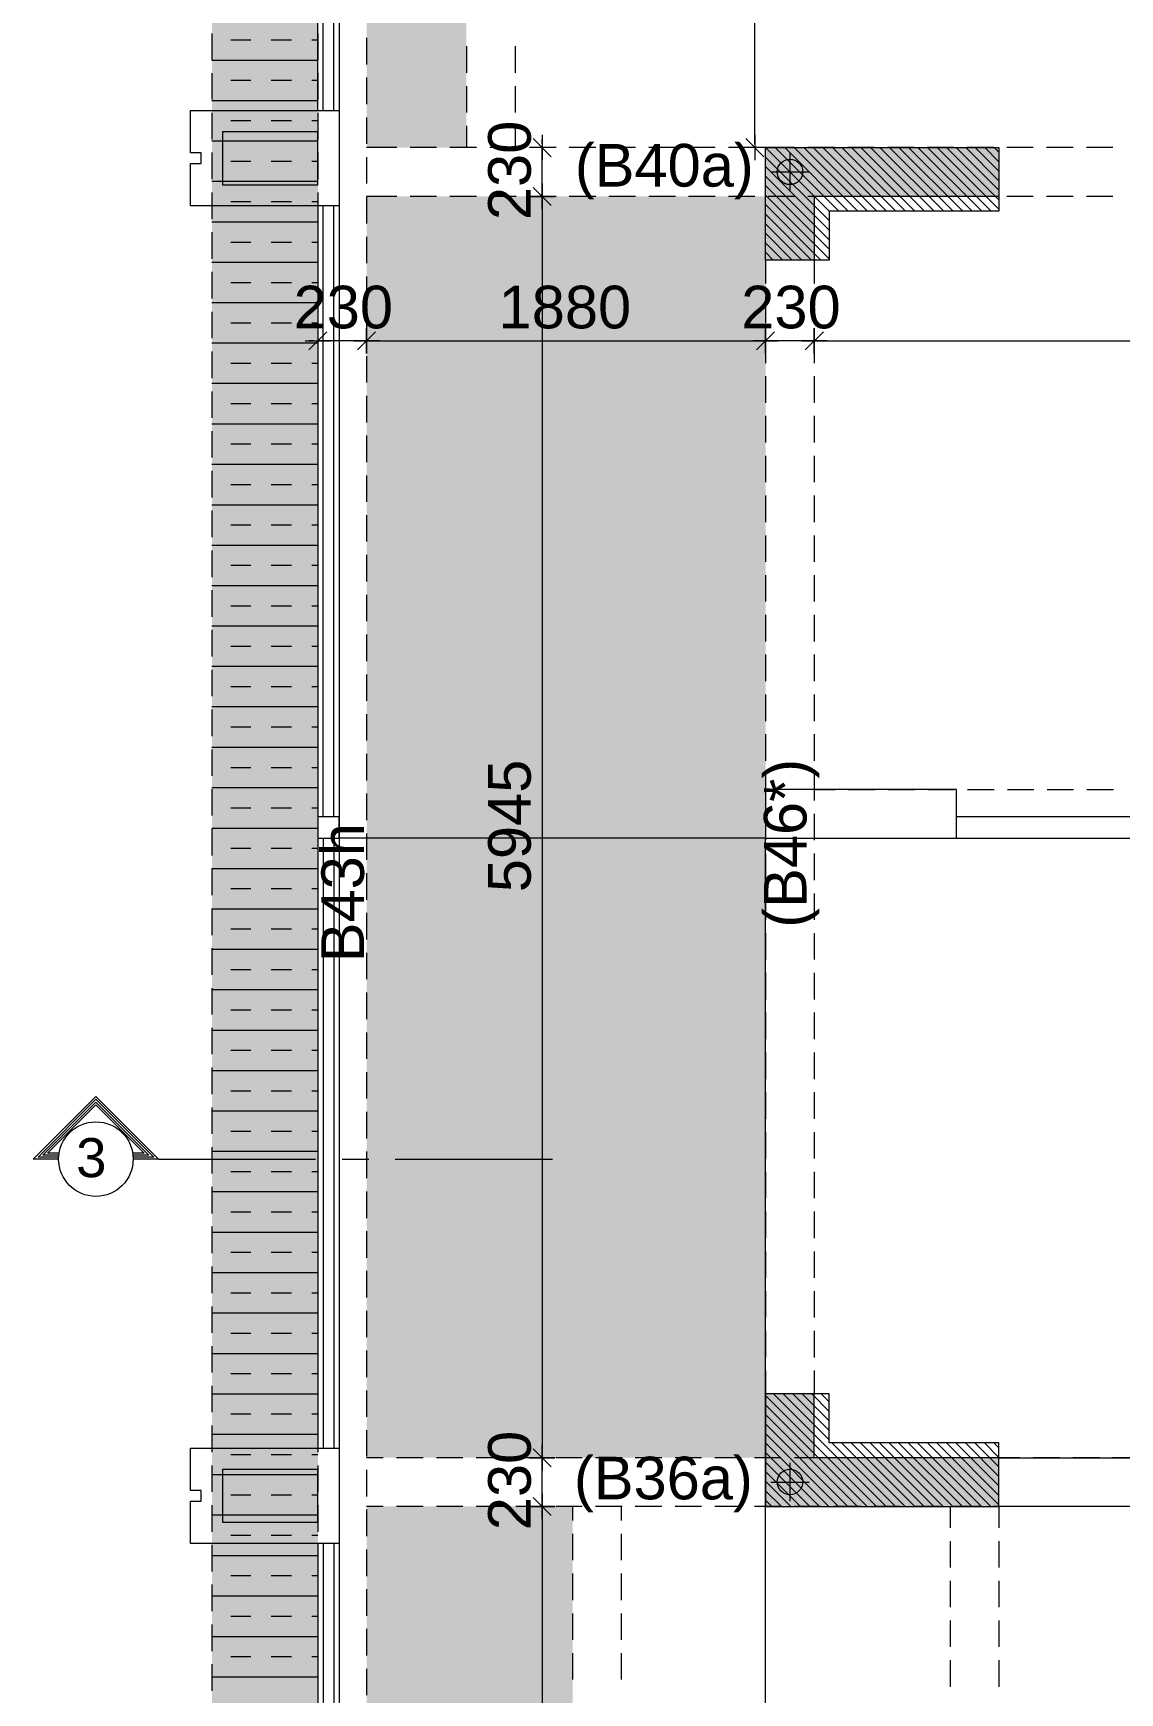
# Model space of a CAD drawing. Header units: millimetres. Extents: x -1303 to 98744, y -1303 to 90097.
# Drawn here: x 6352 to 11474, y 68579 to 76402 of the extents above; entities that cross this region are included whole.
import ezdxf

# ---------------------------------------------------------------- set-up
doc = ezdxf.new("R2010")
doc.units = ezdxf.units.MM
doc.layers.add('PDF_Geometry', color=7, linetype='Continuous')
doc.layers.add('PDF_Text', color=7, linetype='Continuous')
doc.layers.add('PDF_Solid Fills', color=192, linetype='Continuous', true_color=0xc2c0c0c0)
doc.styles.add('PDF ArialMT', font='arial.ttf')
doc.styles.get("Standard").update_dxf_attribs({"font": 'arial.ttf'})

msp = doc.modelspace()

# ---------------------------------------------------------------- hatches: boundary and pattern name
at = {"layer": 'PDF_Solid Fills', "true_color": 0x00007f}
h = msp.add_hatch(color=254, dxfattribs=at)
h.paths.add_polyline_path([(74624.31541, 16167.67383), (74624.31541, 15567.81796), (9799.46285, 14130.21454), (9804.28731, 14730.15409)], flags=0)
h.paths.add_polyline_path([(7404.275, 37242.73593), (8004.29925, 37242.73593), (8004.29925, 16872.72168), (7404.275, 16872.72168)], flags=0)
h.paths.add_polyline_path([(8004.29925, 16872.72168), (7983.4807, 16679.51365), (7983.31127, 16481.90264), (8004.55339, 16283.02302), (8047.46016, 16086.42856), (8111.52536, 15895.75776), (8195.3089, 15714.14292), (8297.03284, 15544.62953), (8413.99157, 15389.5038), (8546.60657, 15247.57974), (8696.06174, 15118.18072), (8860.41285, 15004.26957), (9037.28897, 14908.29987), (9223.47415, 14832.13321), (9415.6677, 14776.86981), (9610.40055, 14743.01796), (9804.28731, 14730.15409), (9799.46285, 14130.21454), (9584.16557, 14140.28601), (9363.53556, 14170.83718), (9140.28256, 14223.64598), (8917.70726, 14299.55851), (8699.36241, 14399.25246), (8488.88858, 14522.21955), (8289.92424, 14667.61267), (8106.02423, 14833.65595), (7940.23508, 15017.64068), (7795.09507, 15216.68973), (7672.21268, 15427.33299), (7572.77287, 15645.76255), (7497.02977, 15868.42256), (7444.47407, 16091.67659), (7414.09232, 16312.38925), (7404.275, 16527.68859), (7404.275, 16872.72168), (8004.29925, 16872.72168)], flags=0)
h.paths.add_polyline_path([(7194.30944, 37692.71099), (7194.30944, 80672.7138), (7694.3009, 80672.7138), (7694.3009, 37692.71099)], flags=0)
at = {"layer": 'PDF_Solid Fills'}
for points in [[(10904.30303, 75862.70139), (10904.30303, 75632.6807), (10034.31006, 75632.6807), (10034.31006, 75332.74967), (9804.28731, 75332.74967), (9804.28731, 75862.70139)], [(10904.30303, 69457.67673), (10904.30303, 69687.70567), (10034.31006, 69687.70567), (10034.31006, 69987.71108), (9804.28731, 69987.71108), (9804.28731, 69457.67673)]]:
    msp.add_hatch(color=256, dxfattribs=at).paths.add_polyline_path(points)

# ---------------------------------------------------------------- linework, layer by layer
at = {"layer": 'PDF_Geometry', "color": 9, "lineweight": 0, "true_color": 0xc0c0c0}
for points in [[(7693.4548, 76036.95246), (7693.4548, 80572.25744)], [(16609.18593, 75662.04487), (16609.18593, 80572.25744), (7794.16426, 80572.25744), (7794.16426, 37392.52789), (7794.16426, 36622.39829), (8004.04512, 36622.39829), (7981.19553, 36706.18492)], [(7718.84369, 76036.95246), (7718.84369, 80221.88748)], [(7768.77537, 76036.95246), (7768.77537, 80221.88748)], [(7693.4548, 75587.57245), (7693.4548, 69732.04531)], [(7718.84369, 72707.62792), (7718.84369, 75587.57245)], [(7768.77537, 72707.62792), (7768.77537, 75587.57245)], [(10703.73019, 72606.91537), (10703.73019, 72837.1096), (9804.11789, 72837.1096), (9804.11789, 72606.91537), (15178.94524, 72606.91537), (15178.94524, 71007.41543), (15278.80862, 71007.41543), (15278.80862, 72606.91537), (15583.47527, 72606.91537), (15583.47527, 72707.62792), (15278.80862, 72707.62792), (15278.80862, 73607.2392), (15583.47527, 73607.2392), (15583.47527, 73707.10051), (15278.80862, 73707.10051), (15278.80862, 74792.05397), (15178.94524, 74792.05397)], [(15278.80862, 74841.98876), (15178.94524, 74792.05397), (15178.94524, 72707.62792), (10703.73019, 72707.62792)], [(7718.84369, 72606.91537), (7718.84369, 69732.04531)], [(7768.77537, 72606.91537), (7768.77537, 69732.04531)], [(9804.11789, 58577.01758), (9804.11789, 72606.91537), (7794.16426, 72606.91537)], [(10903.45694, 69456.99902), (10903.45694, 69687.19326), (11803.91534, 69687.19326), (11803.91534, 69456.99902), (10889.91537, 69456.99902)], [(9804.11789, 69456.99902), (9804.11789, 69556.8686)], [(7693.4548, 69282.6653), (7693.4548, 66307.08681)], [(7718.84369, 69282.6653), (7718.84369, 66307.08681)], [(7768.77537, 69282.6653), (7768.77537, 66307.08681)]]:
    msp.add_lwpolyline(points, dxfattribs=at)
at = {"layer": 'PDF_Geometry', "color": 122, "lineweight": 0, "true_color": 0x00b88a}
for points in [[(9754.1862, 75882.0819), (9754.1862, 80422.46135)], [(8709.01032, 75904.93355), (8793.63994, 75819.46094)], [(8751.32513, 75922.70246), (8751.32513, 75802.53501)], [(8751.32513, 75882.0819), (8751.32513, 75902.39631)], [(9711.0253, 75904.93355), (9796.50102, 75819.46094)], [(9754.1862, 75922.70246), (9754.1862, 75802.53501)], [(8811.41196, 75862.61874), (8691.2383, 75862.61874)], [(8751.32513, 75632.42451), (8751.32513, 75862.61874)], [(9813.42694, 75862.61874), (9694.09937, 75862.61874)], [(8751.32513, 75592.64692), (8751.32513, 75612.11835), (8751.32513, 69707.50767), (8751.32513, 69726.97084)], [(7634.21407, 74952.00727), (7753.54164, 74952.00727)], [(7651.13999, 74909.69246), (7736.61571, 74994.32208)], [(7673.98957, 74952.00727), (7653.67929, 74952.00727)], [(7693.4548, 75012.091), (7693.4548, 74891.91528)], [(7923.64697, 74952.00727), (7693.4548, 74952.00727)], [(7964.26961, 74952.00727), (7943.95829, 74952.00727), (9783.80657, 74952.00727), (9763.49526, 74952.00727)], [(10033.46397, 74952.00727), (9804.11789, 74952.00727)], [(10074.0866, 74952.00727), (10053.77528, 74952.00727), (14443.51359, 74952.00727), (14424.04939, 74952.00727)], [(8751.32513, 69456.99902), (8751.32513, 69687.19326)], [(8751.32513, 69417.22971), (8751.32513, 69437.53586), (8751.32513, 66282.54505), (8751.32513, 66302.00821)]]:
    msp.add_lwpolyline(points, dxfattribs=at)
at = {"layer": 'PDF_Geometry', "lineweight": 0}
for points in [[(7194.14001, 76400.85985), (7194.14001, 76276.46092)], [(7283.84721, 76370.3965), (7378.63301, 76370.3965)], [(7474.26387, 76370.3965), (7569.04967, 76370.3965)], [(7664.68053, 76370.3965), (7693.4548, 76370.3965)], [(7194.14001, 76274.76667), (7693.4548, 76274.76667)], [(7194.14001, 76213.83169), (7194.14001, 76088.58149)], [(7283.84721, 76179.97984), (7378.63301, 76179.97984)], [(7474.26387, 76179.97984), (7569.04967, 76179.97984)], [(7664.68053, 76179.97984), (7693.4548, 76179.97984)], [(7194.14001, 76084.35001), (7693.4548, 76084.35001)], [(7194.14001, 76025.95227), (7194.14001, 75900.70207)], [(7283.84721, 75989.56318), (7378.63301, 75989.56318)], [(7474.26387, 75989.56318), (7569.04967, 75989.56318)], [(7664.68053, 75989.56318), (7693.4548, 75989.56318)], [(7194.14001, 75893.93335), (7693.4548, 75893.93335)], [(7194.14001, 75838.92409), (7194.14001, 75713.67391)], [(8623.5346, 75862.61874), (8623.5346, 75862.61874)], [(8623.5346, 75862.61874), (8623.5346, 75862.61874)], [(8687.85291, 75862.61874), (8687.85291, 75862.61874)], [(8688.69901, 75862.61874), (8688.69901, 75862.61874)], [(8751.32513, 75862.61874), (8751.32513, 75862.61874)], [(8751.32513, 75862.61874), (8751.32513, 75862.61874)], [(8813.95126, 75862.61874), (8813.95126, 75862.61874)], [(8876.57739, 75862.61874), (8876.57739, 75862.61874)], [(8939.20249, 75862.61874), (8939.20249, 75862.61874)], [(9000.98253, 75862.61874), (9000.98253, 75862.61874)], [(9063.60866, 75862.61874), (9063.60866, 75862.61874)], [(9126.23479, 75862.61874), (9126.23479, 75862.61874)], [(9188.85988, 75862.61874), (9188.85988, 75862.61874)], [(9251.48602, 75862.61874), (9251.48602, 75862.61874)], [(9314.11215, 75862.61874), (9314.11215, 75862.61874)], [(9376.73827, 75862.61874), (9376.73827, 75862.61874)], [(9438.51728, 75862.61874), (9438.51728, 75862.61874)], [(9501.14342, 75862.61874), (9501.14342, 75862.61874)], [(9563.76954, 75862.61874), (9563.76954, 75862.61874)], [(9626.39567, 75862.61874), (9626.39567, 75862.61874)], [(9689.0218, 75862.61874), (9689.0218, 75862.61874)], [(9754.1862, 75862.61874), (9754.1862, 75862.61874)], [(9804.11789, 75862.61874), (10104.55306, 75562.18357)], [(9804.11789, 75817.76669), (10103.70697, 75518.17451)], [(9848.97097, 75862.61874), (10149.40614, 75562.18357)], [(9894.67118, 75862.61874), (10194.26026, 75562.18357)], [(9939.52529, 75862.61874), (10239.11438, 75562.18357)], [(9984.37837, 75862.61874), (10283.96746, 75562.18357)], [(10029.23249, 75862.61874), (10328.82157, 75562.18357)], [(10074.0866, 75862.61874), (10373.67465, 75562.18357)], [(10118.93969, 75862.61874), (10418.52877, 75562.18357)], [(10163.7938, 75862.61874), (10463.38289, 75562.18357)], [(10208.64688, 75862.61874), (10508.23597, 75562.18357)], [(10253.501, 75862.61874), (10553.09008, 75562.18357)], [(10298.35511, 75862.61874), (10598.79029, 75562.18357)], [(10343.2082, 75862.61874), (10643.64337, 75562.18357)], [(10388.06231, 75862.61874), (10688.49748, 75562.18357)], [(10432.91539, 75862.61874), (10733.35056, 75562.18357)], [(10477.76951, 75862.61874), (10778.20468, 75562.18357)], [(10522.62362, 75862.61874), (10823.0588, 75562.18357)], [(10567.47671, 75862.61874), (10867.91188, 75562.18357)], [(10612.33082, 75862.61874), (10903.45694, 75571.48952)], [(10657.1839, 75862.61874), (10903.45694, 75616.34984)], [(10702.88411, 75862.61874), (10903.45694, 75661.20188)], [(10747.73822, 75862.61874), (10903.45694, 75706.05393)], [(10792.5913, 75862.61874), (10903.45694, 75750.90598)], [(10837.44542, 75862.61874), (10903.45694, 75795.75803)], [(10882.29953, 75862.61874), (10903.45694, 75840.61835)], [(7283.84721, 75799.14652), (7378.63301, 75799.14652)], [(7474.26387, 75799.14652), (7569.04967, 75799.14652)], [(7664.68053, 75799.14652), (7693.4548, 75799.14652)], [(9804.11789, 75772.91464), (10103.70697, 75473.32246)], [(9804.11789, 75728.05432), (10103.70697, 75428.47041)], [(7194.14001, 75703.51669), (7693.4548, 75703.51669)], [(7194.14001, 75651.04467), (7194.14001, 75525.79448)], [(9804.11789, 75683.20228), (10103.70697, 75383.61836)], [(7283.84721, 75607.88687), (7378.63301, 75607.88687)], [(7474.26387, 75607.88687), (7569.04967, 75607.88687)], [(7664.68053, 75607.88687), (7693.4548, 75607.88687)], [(7693.4548, 75632.42451), (7693.4548, 75632.42451)], [(7923.64697, 75632.42451), (7923.64697, 75632.42451)], [(7923.64697, 75632.42451), (7923.64697, 75632.42451)], [(8751.32513, 75632.42451), (8751.32513, 75632.42451)], [(8751.32513, 75632.42451), (8751.32513, 75632.42451)], [(8822.41422, 75632.42451), (8822.41422, 75632.42451)], [(8822.41422, 75632.42451), (8822.41422, 75632.42451)], [(8893.50332, 75632.42451), (8893.50332, 75632.42451)], [(8893.50332, 75632.42451), (8893.50332, 75632.42451)], [(9804.11789, 75638.35023), (10103.70697, 75338.75804)], [(9804.11789, 75593.49818), (10064.77652, 75331.98933)], [(7194.14001, 75513.10003), (7693.4548, 75513.10003)], [(7693.4548, 75541.86915), (7693.4548, 75541.86915)], [(7923.64697, 75541.86915), (7923.64697, 75541.86915)], [(7923.64697, 75541.86915), (7923.64697, 75541.86915)], [(9804.11789, 75548.64613), (10019.92343, 75331.98933)], [(9804.11789, 75503.78582), (9975.06932, 75331.98933)], [(7194.14001, 75463.16525), (7194.14001, 75338.75804)], [(7283.84721, 75417.47021), (7378.63301, 75417.47021)], [(7474.26387, 75417.47021), (7569.04967, 75417.47021)], [(7664.68053, 75417.47021), (7693.4548, 75417.47021)], [(7693.4548, 75480.09118), (7693.4548, 75480.09118)], [(7693.4548, 75417.47021), (7693.4548, 75417.47021)], [(7923.64697, 75480.09118), (7923.64697, 75480.09118)], [(7923.64697, 75480.09118), (7923.64697, 75480.09118)], [(7923.64697, 75417.47021), (7923.64697, 75417.47021)], [(7923.64697, 75417.47021), (7923.64697, 75417.47021)], [(9804.11789, 75458.93377), (9930.21624, 75331.98933)], [(9804.11789, 75414.08172), (9885.36212, 75331.98933)], [(7693.4548, 75354.84098), (7693.4548, 75354.84098)], [(7923.64697, 75354.84098), (7923.64697, 75354.84098)], [(7923.64697, 75354.84098), (7923.64697, 75354.84098)], [(9804.11789, 75369.22967), (9840.50801, 75331.98933)], [(7194.14001, 75322.68337), (7693.4548, 75322.68337)], [(7194.14001, 75276.13708), (7194.14001, 75150.88689)], [(7693.4548, 75292.21175), (7693.4548, 75292.21175)], [(7923.64697, 75292.21175), (7923.64697, 75292.21175)], [(7923.64697, 75292.21175), (7923.64697, 75292.21175)], [(9804.11789, 75331.98933), (9804.11789, 75331.98933)], [(9804.11789, 75331.98933), (9804.11789, 75331.98933)], [(9804.11789, 75267.67412), (9804.11789, 75267.67412)], [(9804.11789, 75267.67412), (9804.11789, 75267.67412)], [(10033.46397, 75331.98933), (10033.46397, 75331.98933)], [(10033.46397, 75331.98933), (10033.46397, 75331.98933)], [(10033.46397, 75267.67412), (10033.46397, 75267.67412)], [(10033.46397, 75267.67412), (10033.46397, 75267.67412)], [(7283.84721, 75227.05356), (7378.63301, 75227.05356)], [(7474.26387, 75227.05356), (7569.04967, 75227.05356)], [(7664.68053, 75227.05356), (7693.4548, 75227.05356)], [(7693.4548, 75229.59079), (7693.4548, 75229.59079)], [(7923.64697, 75229.59079), (7923.64697, 75229.59079)], [(7923.64697, 75229.59079), (7923.64697, 75229.59079)], [(9804.11789, 75205.04489), (9804.11789, 75205.04489)], [(9804.11789, 75205.04489), (9804.11789, 75205.04489)], [(10033.46397, 75205.04489), (10033.46397, 75205.04489)], [(10033.46397, 75205.04489), (10033.46397, 75205.04489)], [(7194.14001, 75132.26672), (7693.4548, 75132.26672)], [(7693.4548, 75166.96156), (7693.4548, 75166.96156)], [(7693.4548, 75105.18358), (7693.4548, 75105.18358)], [(7923.64697, 75166.96156), (7923.64697, 75166.96156)], [(7923.64697, 75166.96156), (7923.64697, 75166.96156)], [(7923.64697, 75105.18358), (7923.64697, 75105.18358)], [(7923.64697, 75105.18358), (7923.64697, 75105.18358)], [(9804.11789, 75142.42393), (9804.11789, 75142.42393)], [(9804.11789, 75142.42393), (9804.11789, 75142.42393)], [(10033.46397, 75142.42393), (10033.46397, 75142.42393)], [(10033.46397, 75142.42393), (10033.46397, 75142.42393)], [(7194.14001, 75088.25766), (7194.14001, 74963.85046)], [(7283.84721, 75036.6369), (7378.63301, 75036.6369)], [(7474.26387, 75036.6369), (7569.04967, 75036.6369)], [(7664.68053, 75036.6369), (7693.4548, 75036.6369)], [(7693.4548, 75042.55435), (7693.4548, 75042.55435)], [(7923.64697, 75042.55435), (7923.64697, 75042.55435)], [(7923.64697, 75042.55435), (7923.64697, 75042.55435)], [(9804.11789, 75079.7947), (9804.11789, 75079.7947)], [(9804.11789, 75079.7947), (9804.11789, 75079.7947)], [(10033.46397, 75079.7947), (10033.46397, 75079.7947)], [(10033.46397, 75079.7947), (10033.46397, 75079.7947)], [(7194.14001, 74941.85006), (7693.4548, 74941.85006)], [(7693.4548, 74952.00727), (7693.4548, 74952.00727)], [(7923.64697, 74952.00727), (7923.64697, 74952.00727)], [(7923.64697, 74952.00727), (7923.64697, 74952.00727)], [(9804.11789, 75017.16546), (9804.11789, 75017.16546)], [(9804.11789, 75017.16546), (9804.11789, 75017.16546)], [(9804.11789, 74952.00727), (9804.11789, 74952.00727)], [(9804.11789, 74952.00727), (9804.11789, 74952.00727)], [(10033.46397, 75017.16546), (10033.46397, 75017.16546)], [(10033.46397, 75017.16546), (10033.46397, 75017.16546)], [(10033.46397, 74952.00727), (10033.46397, 74952.00727)], [(10033.46397, 74952.00727), (10033.46397, 74952.00727)], [(7194.14001, 74901.22949), (7194.14001, 74775.97103)], [(7283.84721, 74846.22024), (7378.63301, 74846.22024)], [(7474.26387, 74846.22024), (7569.04967, 74846.22024)], [(7664.68053, 74846.22024), (7693.4548, 74846.22024)], [(7194.14001, 74751.4334), (7693.4548, 74751.4334)], [(7194.14001, 74713.35007), (7194.14001, 74588.94286)], [(7283.84721, 74655.80358), (7378.63301, 74655.80358)], [(7474.26387, 74655.80358), (7569.04967, 74655.80358)], [(7664.68053, 74655.80358), (7693.4548, 74655.80358)], [(7194.14001, 74560.16548), (7693.4548, 74560.16548)], [(7194.14001, 74526.31363), (7194.14001, 74401.06344)], [(7283.84721, 74465.38692), (7378.63301, 74465.38692)], [(7474.26387, 74465.38692), (7569.04967, 74465.38692)], [(7664.68053, 74465.38692), (7693.4548, 74465.38692)], [(7194.14001, 74369.74882), (7693.4548, 74369.74882)], [(7194.14001, 74338.44248), (7194.14001, 74213.18401)], [(7283.84721, 74274.97026), (7378.63301, 74274.97026)], [(7474.26387, 74274.97026), (7569.04967, 74274.97026)], [(7664.68053, 74274.97026), (7693.4548, 74274.97026)], [(7194.14001, 74179.33216), (7693.4548, 74179.33216)], [(7194.14001, 74151.40605), (7194.14001, 74026.15585)], [(7283.84721, 74084.5536), (7378.63301, 74084.5536)], [(7474.26387, 74084.5536), (7569.04967, 74084.5536)], [(7664.68053, 74084.5536), (7693.4548, 74084.5536)], [(7194.14001, 73988.91551), (7693.4548, 73988.91551)], [(7194.14001, 73963.52662), (7194.14001, 73838.27643)], [(7283.84721, 73894.13694), (7378.63301, 73894.13694)], [(7474.26387, 73894.13694), (7569.04967, 73894.13694)], [(7664.68053, 73894.13694), (7693.4548, 73894.13694)], [(7194.14001, 73798.49885), (7693.4548, 73798.49885)], [(7194.14001, 73775.65547), (7194.14001, 73651.24826)], [(7283.84721, 73702.86903), (7378.63301, 73702.86903)], [(7474.26387, 73702.86903), (7569.04967, 73702.86903)], [(7664.68053, 73702.86903), (7693.4548, 73702.86903)], [(7194.14001, 73608.08219), (7693.4548, 73608.08219)], [(7194.14001, 73588.61903), (7194.14001, 73463.36884)], [(7283.84721, 73512.45237), (7378.63301, 73512.45237)], [(7474.26387, 73512.45237), (7569.04967, 73512.45237)], [(7664.68053, 73512.45237), (7693.4548, 73512.45237)], [(7194.14001, 73417.66553), (7693.4548, 73417.66553)], [(7194.14001, 73400.7396), (7194.14001, 73276.34067)], [(7283.84721, 73322.03571), (7378.63301, 73322.03571)], [(7474.26387, 73322.03571), (7569.04967, 73322.03571)], [(7664.68053, 73322.03571), (7693.4548, 73322.03571)], [(7194.14001, 73227.24887), (7693.4548, 73227.24887)], [(7194.14001, 73213.71144), (7194.14001, 73088.46124)], [(7283.84721, 73131.61905), (7378.63301, 73131.61905)], [(7474.26387, 73131.61905), (7569.04967, 73131.61905)], [(7664.68053, 73131.61905), (7693.4548, 73131.61905)], [(7194.14001, 73036.83221), (7693.4548, 73036.83221)], [(7194.14001, 73025.83202), (7194.14001, 72901.42481)], [(7283.84721, 72941.20239), (7378.63301, 72941.20239)], [(7474.26387, 72941.20239), (7569.04967, 72941.20239)], [(7664.68053, 72941.20239), (7693.4548, 72941.20239)], [(7194.14001, 72846.41555), (7693.4548, 72846.41555)], [(7194.14001, 72838.80384), (7194.14001, 72713.55366)], [(7283.84721, 72750.78573), (7378.63301, 72750.78573)], [(7474.26387, 72750.78573), (7569.04967, 72750.78573)], [(7664.68053, 72750.78573), (7693.4548, 72750.78573)], [(7194.14001, 72655.1559), (7693.4548, 72655.1559)], [(7194.14001, 72650.92442), (7194.14001, 72525.67423)], [(7283.84721, 72560.36907), (7378.63301, 72560.36907)], [(7474.26387, 72560.36907), (7569.04967, 72560.36907)], [(7664.68053, 72560.36907), (7693.4548, 72560.36907)], [(7194.14001, 72464.73925), (7693.4548, 72464.73925)], [(7194.14001, 72463.89626), (7194.14001, 72338.63779)], [(7283.84721, 72369.95241), (7378.63301, 72369.95241)], [(7474.26387, 72369.95241), (7569.04967, 72369.95241)], [(7664.68053, 72369.95241), (7693.4548, 72369.95241)], [(7194.14001, 72276.01683), (7194.14001, 72150.76664)], [(7194.14001, 72274.32259), (7693.4548, 72274.32259)], [(7283.84721, 72179.53576), (7378.63301, 72179.53576)], [(7474.26387, 72179.53576), (7569.04967, 72179.53576)], [(7664.68053, 72179.53576), (7693.4548, 72179.53576)], [(7194.14001, 72088.13741), (7194.14001, 71963.73021)], [(7194.14001, 72083.90593), (7693.4548, 72083.90593)], [(7283.84721, 71989.1191), (7378.63301, 71989.1191)], [(7474.26387, 71989.1191), (7569.04967, 71989.1191)], [(7664.68053, 71989.1191), (7693.4548, 71989.1191)], [(7194.14001, 71901.10924), (7194.14001, 71775.85078)], [(7194.14001, 71893.48927), (7693.4548, 71893.48927)], [(7283.84721, 71797.85944), (7378.63301, 71797.85944)], [(7474.26387, 71797.85944), (7569.04967, 71797.85944)], [(7664.68053, 71797.85944), (7693.4548, 71797.85944)], [(7194.14001, 71713.22982), (7194.14001, 71588.82261)], [(7194.14001, 71703.07261), (7693.4548, 71703.07261)], [(7283.84721, 71607.44278), (7378.63301, 71607.44278)], [(7474.26387, 71607.44278), (7569.04967, 71607.44278)], [(7664.68053, 71607.44278), (7693.4548, 71607.44278)], [(7194.14001, 71526.19338), (7194.14001, 71400.94319)], [(7194.14001, 71512.65595), (7693.4548, 71512.65595)], [(7283.84721, 71417.02612), (7378.63301, 71417.02612)], [(7474.26387, 71417.02612), (7569.04967, 71417.02612)], [(7664.68053, 71417.02612), (7693.4548, 71417.02612)], [(7194.14001, 71338.32223), (7194.14001, 71213.91502)], [(7194.14001, 71322.23929), (7693.4548, 71322.23929)], [(7283.84721, 71226.60946), (7378.63301, 71226.60946)], [(7474.26387, 71226.60946), (7569.04967, 71226.60946)], [(7664.68053, 71226.60946), (7693.4548, 71226.60946)], [(7194.14001, 71151.2858), (7194.14001, 71026.0356)], [(7194.14001, 71131.82263), (7693.4548, 71131.82263)], [(7283.84721, 71036.19281), (7378.63301, 71036.19281)], [(7474.26387, 71036.19281), (7569.04967, 71036.19281)], [(7664.68053, 71036.19281), (7693.4548, 71036.19281)], [(7194.14001, 70963.40637), (7194.14001, 70838.15618)], [(7194.14001, 70941.40597), (7693.4548, 70941.40597)], [(7283.84721, 70845.77615), (7378.63301, 70845.77615)], [(7474.26387, 70845.77615), (7569.04967, 70845.77615)], [(7664.68053, 70845.77615), (7693.4548, 70845.77615)], [(7194.14001, 70776.3782), (7194.14001, 70651.12801)], [(7194.14001, 70750.14633), (7693.4548, 70750.14633)], [(7283.84721, 70655.35949), (7378.63301, 70655.35949)], [(7474.26387, 70655.35949), (7569.04967, 70655.35949)], [(7664.68053, 70655.35949), (7693.4548, 70655.35949)], [(7194.14001, 70588.49878), (7194.14001, 70463.24859)], [(7194.14001, 70559.72967), (7693.4548, 70559.72967)], [(7283.84721, 70464.94283), (7378.63301, 70464.94283)], [(7474.26387, 70464.94283), (7569.04967, 70464.94283)], [(7664.68053, 70464.94283), (7693.4548, 70464.94283)], [(7194.14001, 70400.61935), (7194.14001, 70276.22042)], [(7194.14001, 70369.31301), (7693.4548, 70369.31301)], [(7283.84721, 70274.52617), (7378.63301, 70274.52617)], [(7474.26387, 70274.52617), (7569.04967, 70274.52617)], [(7664.68053, 70274.52617), (7693.4548, 70274.52617)], [(7194.14001, 70213.59119), (7194.14001, 70088.34099)], [(7194.14001, 70178.89635), (7693.4548, 70178.89635)], [(7194.14001, 70025.71177), (7194.14001, 69901.30456)], [(7283.84721, 70084.10951), (7378.63301, 70084.10951)], [(7474.26387, 70084.10951), (7569.04967, 70084.10951)], [(7664.68053, 70084.10951), (7693.4548, 70084.10951)], [(7194.14001, 69988.47969), (7693.4548, 69988.47969)], [(9804.11789, 69980.85972), (10327.12836, 69456.99902)], [(9804.11789, 69936.00766), (10282.27527, 69456.99902)], [(9842.20122, 69987.62844), (10371.98247, 69456.99902)], [(9887.0543, 69987.62844), (10103.70697, 69770.97989)], [(9931.90842, 69987.62844), (10103.70697, 69815.83194)], [(9976.76253, 69987.62844), (10103.70697, 69860.684)], [(10021.61562, 69987.62844), (10103.70697, 69905.53604)], [(10066.46973, 69987.62844), (10103.70697, 69950.39636)], [(7283.84721, 69893.69285), (7378.63301, 69893.69285)], [(7474.26387, 69893.69285), (7569.04967, 69893.69285)], [(7664.68053, 69893.69285), (7693.4548, 69893.69285)], [(9804.11789, 69891.15562), (10237.42117, 69456.99902)], [(7194.14001, 69838.68359), (7194.14001, 69713.43341)], [(7194.14001, 69798.06303), (7693.4548, 69798.06303)], [(9804.11789, 69846.2953), (10192.56808, 69456.99902)], [(9804.11789, 69801.44326), (10147.71396, 69456.99902)], [(7283.84721, 69702.42494), (7378.63301, 69702.42494)], [(7474.26387, 69702.42494), (7569.04967, 69702.42494)], [(7664.68053, 69702.42494), (7693.4548, 69702.42494)], [(9804.11789, 69756.59121), (10102.85985, 69456.99902)], [(9804.11789, 69711.73915), (10058.00676, 69456.99902)], [(10117.2475, 69757.43419), (10416.83659, 69456.99902)], [(10162.10059, 69757.43419), (10462.53576, 69456.99902)], [(10206.9547, 69757.43419), (10507.38988, 69456.99902)], [(10251.80882, 69757.43419), (10552.24399, 69456.99902)], [(10296.6619, 69757.43419), (10597.09708, 69456.99902)], [(10341.51601, 69757.43419), (10641.95118, 69456.99902)], [(10386.3691, 69757.43419), (10686.80427, 69456.99902)], [(10431.22321, 69757.43419), (10731.65839, 69456.99902)], [(10476.07733, 69757.43419), (10776.5125, 69456.99902)], [(10520.93041, 69757.43419), (10821.36559, 69456.99902)], [(10566.63061, 69757.43419), (10866.21969, 69456.99902)], [(10611.48473, 69757.43419), (10903.45694, 69464.619)], [(10656.33782, 69757.43419), (10903.45694, 69509.47105)], [(10701.19192, 69757.43419), (10903.45694, 69554.32309)], [(10746.04501, 69757.43419), (10903.45694, 69599.18341)], [(10790.89912, 69757.43419), (10903.45694, 69644.03545)], [(10835.75324, 69757.43419), (10903.45694, 69688.88751)], [(10880.60632, 69757.43419), (10903.45694, 69733.73956)], [(7194.14001, 69650.80417), (7194.14001, 69526.39697)], [(8751.32513, 69687.19326), (8751.32513, 69687.19326)], [(8751.32513, 69687.19326), (8751.32513, 69687.19326)], [(8822.41422, 69687.19326), (8822.41422, 69687.19326)], [(8822.41422, 69687.19326), (8822.41422, 69687.19326)], [(8893.50332, 69687.19326), (8893.50332, 69687.19326)], [(8893.50332, 69687.19326), (8893.50332, 69687.19326)], [(9804.11789, 69666.88711), (10013.15266, 69456.99902)], [(7194.14001, 69607.64637), (7693.4548, 69607.64637)], [(9804.11789, 69622.02679), (9968.29957, 69456.99902)], [(9804.11789, 69576.33175), (9923.44545, 69456.99902)], [(7283.84721, 69512.00828), (7378.63301, 69512.00828)], [(7474.26387, 69512.00828), (7569.04967, 69512.00828)], [(7664.68053, 69512.00828), (7693.4548, 69512.00828)], [(9804.11789, 69531.47971), (9878.59134, 69456.99902)], [(9804.11789, 69486.61939), (9833.73825, 69456.99902)], [(7194.14001, 69463.77601), (7194.14001, 69338.51754)], [(7194.14001, 69417.22971), (7693.4548, 69417.22971)], [(8751.32513, 69456.99902), (8751.32513, 69456.99902)], [(8751.32513, 69456.99902), (8751.32513, 69456.99902)], [(8822.41422, 69456.99902), (8822.41422, 69456.99902)], [(8822.41422, 69456.99902), (8822.41422, 69456.99902)], [(8893.50332, 69456.99902), (8893.50332, 69456.99902)], [(8893.50332, 69456.99902), (8893.50332, 69456.99902)], [(7283.84721, 69321.59162), (7378.63301, 69321.59162)], [(7474.26387, 69321.59162), (7569.04967, 69321.59162)], [(7664.68053, 69321.59162), (7693.4548, 69321.59162)], [(7194.14001, 69275.89658), (7194.14001, 69150.64639)], [(7194.14001, 69226.81305), (7693.4548, 69226.81305)], [(7194.14001, 69088.86015), (7194.14001, 68963.60996)], [(7283.84721, 69131.17496), (7378.63301, 69131.17496)], [(7474.26387, 69131.17496), (7569.04967, 69131.17496)], [(7664.68053, 69131.17496), (7693.4548, 69131.17496)], [(7194.14001, 69036.3964), (7693.4548, 69036.3964)], [(7283.84721, 68940.7583), (7378.63301, 68940.7583)], [(7474.26387, 68940.7583), (7569.04967, 68940.7583)], [(7664.68053, 68940.7583), (7693.4548, 68940.7583)], [(7194.14001, 68900.98899), (7194.14001, 68775.73053)], [(7194.14001, 68845.12848), (7693.4548, 68845.12848)], [(7194.14001, 68713.95256), (7194.14001, 68588.70236)], [(7283.84721, 68750.34164), (7378.63301, 68750.34164)], [(7474.26387, 68750.34164), (7569.04967, 68750.34164)], [(7664.68053, 68750.34164), (7693.4548, 68750.34164)], [(7194.14001, 68654.71182), (7693.4548, 68654.71182)]]:
    msp.add_lwpolyline(points, dxfattribs=at)
at = {"layer": 'PDF_Geometry', "color": 157, "lineweight": 0, "true_color": 0x3f5f7f}
for points in [[(7693.4548, 76400.85985), (7693.4548, 76276.46092)], [(7923.64697, 76379.70245), (7923.64697, 76254.45226)], [(8394.18852, 76339.93314), (8394.18852, 76214.67468)], [(8623.5346, 76339.93314), (8623.5346, 76214.67468)], [(7693.4548, 76213.83169), (7693.4548, 76088.58149)], [(7923.64697, 76192.67428), (7923.64697, 76067.42409)], [(8394.18852, 76152.05371), (8394.18852, 76027.64651)], [(8623.5346, 76152.05371), (8623.5346, 76027.64651)], [(7693.4548, 76025.95227), (7693.4548, 75900.70207)], [(7923.64697, 76004.79486), (7923.64697, 75879.54466)], [(8394.18852, 75965.01728), (8394.18852, 75862.61874)], [(8623.5346, 75965.01728), (8623.5346, 75862.61874)], [(7693.4548, 75838.92409), (7693.4548, 75713.67391)], [(8066.67125, 75862.61874), (7923.64697, 75862.61874)], [(7923.64697, 75816.91543), (7923.64697, 75692.5165)], [(8253.70251, 75862.61874), (8128.45129, 75862.61874)], [(8441.5809, 75862.61874), (8316.32865, 75862.61874)], [(8628.61217, 75862.61874), (8504.20704, 75862.61874)], [(8816.48953, 75862.61874), (8691.2383, 75862.61874)], [(9003.52183, 75862.61874), (8879.11566, 75862.61874)], [(9191.39919, 75862.61874), (9066.14693, 75862.61874)], [(9379.27654, 75862.61874), (9254.02531, 75862.61874)], [(9566.30885, 75862.61874), (9441.05659, 75862.61874)], [(9754.1862, 75862.61874), (9628.93394, 75862.61874)], [(9941.21747, 75862.61874), (9815.96624, 75862.61874)], [(10129.09586, 75862.61874), (10003.8436, 75862.61874)], [(10316.12712, 75862.61874), (10191.72096, 75862.61874)], [(10504.00449, 75862.61874), (10378.75326, 75862.61874)], [(10691.03575, 75862.61874), (10566.63061, 75862.61874)], [(10878.91414, 75862.61874), (10753.66189, 75862.61874)], [(11065.94541, 75862.61874), (10941.54027, 75862.61874)], [(11253.82276, 75862.61874), (11128.57154, 75862.61874)], [(11441.70115, 75862.61874), (11316.4489, 75862.61874)], [(7693.4548, 75651.04467), (7693.4548, 75525.79448)], [(8066.67125, 75632.42451), (7923.64697, 75632.42451)], [(7923.64697, 75629.88727), (7923.64697, 75504.63707)], [(8253.70251, 75632.42451), (8128.45129, 75632.42451)], [(8441.5809, 75632.42451), (8316.32865, 75632.42451)], [(8628.61217, 75632.42451), (8504.20704, 75632.42451)], [(8816.48953, 75632.42451), (8691.2383, 75632.42451)], [(9003.52183, 75632.42451), (8879.11566, 75632.42451)], [(9191.39919, 75632.42451), (9066.14693, 75632.42451)], [(9379.27654, 75632.42451), (9254.02531, 75632.42451)], [(9566.30885, 75632.42451), (9441.05659, 75632.42451)], [(9754.1862, 75632.42451), (9628.93394, 75632.42451)], [(9941.21747, 75632.42451), (9815.96624, 75632.42451)], [(10129.09586, 75632.42451), (10003.8436, 75632.42451)], [(10316.12712, 75632.42451), (10191.72096, 75632.42451)], [(10504.00449, 75632.42451), (10378.75326, 75632.42451)], [(10691.03575, 75632.42451), (10566.63061, 75632.42451)], [(10878.91414, 75632.42451), (10753.66189, 75632.42451)], [(11065.94541, 75632.42451), (10941.54027, 75632.42451)], [(11253.82276, 75632.42451), (11128.57154, 75632.42451)], [(11441.70115, 75632.42451), (11316.4489, 75632.42451)], [(7693.4548, 75463.16525), (7693.4548, 75338.75804)], [(7923.64697, 75442.00785), (7923.64697, 75317.60064)], [(7693.4548, 75276.13708), (7693.4548, 75150.88689)], [(7923.64697, 75254.97967), (7923.64697, 75129.72949)], [(9804.11789, 75331.98933), (9804.11789, 75221.97082)], [(10033.46397, 75331.98933), (10033.46397, 75221.97082)], [(9804.11789, 75160.19284), (9804.11789, 75034.94264)], [(10033.46397, 75160.19284), (10033.46397, 75034.94264)], [(7693.4548, 75088.25766), (7693.4548, 74963.85046)], [(7923.64697, 75067.10025), (7923.64697, 74942.69305)], [(9804.11789, 74972.31342), (9804.11789, 74847.06322)], [(10033.46397, 74972.31342), (10033.46397, 74847.06322)], [(7693.4548, 74901.22949), (7693.4548, 74775.97103)], [(7923.64697, 74880.07209), (7923.64697, 74754.81362)], [(7693.4548, 74713.35007), (7693.4548, 74588.94286)], [(9804.11789, 74784.43399), (9804.11789, 74660.03506)], [(10033.46397, 74784.43399), (10033.46397, 74660.03506)], [(7923.64697, 74692.19266), (7923.64697, 74566.94247)], [(9804.11789, 74597.40583), (9804.11789, 74472.15563)], [(10033.46397, 74597.40583), (10033.46397, 74472.15563)], [(7693.4548, 74526.31363), (7693.4548, 74401.06344)], [(7923.64697, 74505.15623), (7923.64697, 74379.90604)], [(9804.11789, 74409.52641), (9804.11789, 74285.1192)], [(10033.46397, 74409.52641), (10033.46397, 74285.1192)], [(7693.4548, 74338.44248), (7693.4548, 74213.18401)], [(7923.64697, 74317.28507), (7923.64697, 74192.02661)], [(9804.11789, 74222.49823), (9804.11789, 74097.24804)], [(10033.46397, 74222.49823), (10033.46397, 74097.24804)], [(7693.4548, 74151.40605), (7693.4548, 74026.15585)], [(7923.64697, 74129.40564), (7923.64697, 74004.99844)], [(9804.11789, 74034.61881), (9804.11789, 73909.36862)], [(10033.46397, 74034.61881), (10033.46397, 73909.36862)], [(7693.4548, 73963.52662), (7693.4548, 73838.27643)], [(7923.64697, 73942.36921), (7923.64697, 73817.11902)], [(9804.11789, 73847.59065), (9804.11789, 73722.33218)], [(10033.46397, 73847.59065), (10033.46397, 73722.33218)], [(7693.4548, 73775.65547), (7693.4548, 73651.24826)], [(7923.64697, 73754.49806), (7923.64697, 73630.09085)], [(9804.11789, 73659.71122), (9804.11789, 73534.46103)], [(10033.46397, 73659.71122), (10033.46397, 73534.46103)], [(7693.4548, 73588.61903), (7693.4548, 73463.36884)], [(7923.64697, 73567.46163), (7923.64697, 73442.21143)], [(9804.11789, 73472.67479), (9804.11789, 73347.4246)], [(10033.46397, 73472.67479), (10033.46397, 73347.4246)], [(7693.4548, 73400.7396), (7693.4548, 73276.34067)], [(7923.64697, 73379.5822), (7923.64697, 73255.18326)], [(9804.11789, 73284.80363), (9804.11789, 73159.54517)], [(10033.46397, 73284.80363), (10033.46397, 73159.54517)], [(7693.4548, 73213.71144), (7693.4548, 73088.46124)], [(7923.64697, 73192.55403), (7923.64697, 73067.30383)], [(9804.11789, 73096.9242), (9804.11789, 72972.517)], [(10033.46397, 73096.9242), (10033.46397, 72972.517)], [(7693.4548, 73025.83202), (7693.4548, 72901.42481)], [(7923.64697, 73004.67461), (7923.64697, 72879.42441)], [(9804.11789, 72909.88777), (9804.11789, 72784.63758)], [(10033.46397, 72909.88777), (10033.46397, 72784.63758)], [(7693.4548, 72838.80384), (7693.4548, 72713.55366)], [(10033.46397, 72837.1096), (10131.63413, 72837.1096)], [(10194.26026, 72837.1096), (10318.66539, 72837.1096)], [(10381.29153, 72837.1096), (10506.54378, 72837.1096)], [(10569.16992, 72837.1096), (10693.57505, 72837.1096)], [(10756.20118, 72837.1096), (10881.45241, 72837.1096)], [(10944.07854, 72837.1096), (11068.48471, 72837.1096)], [(11131.10981, 72837.1096), (11256.36207, 72837.1096)], [(11318.98819, 72837.1096), (11444.23942, 72837.1096)], [(7923.64697, 72817.64644), (7923.64697, 72692.39625)], [(9804.11789, 72722.01662), (9804.11789, 72597.60941)], [(10033.46397, 72722.01662), (10033.46397, 72597.60941)], [(7693.4548, 72650.92442), (7693.4548, 72525.67423)], [(7923.64697, 72629.76702), (7923.64697, 72504.51682)], [(10033.46397, 72606.91537), (10131.63413, 72606.91537)], [(10194.26026, 72606.91537), (10318.66539, 72606.91537)], [(10381.29153, 72606.91537), (10506.54378, 72606.91537)], [(10569.16992, 72606.91537), (10693.57505, 72606.91537)], [(10756.20118, 72606.91537), (10881.45241, 72606.91537)], [(10944.07854, 72606.91537), (11068.48471, 72606.91537)], [(11131.10981, 72606.91537), (11256.36207, 72606.91537)], [(11318.98819, 72606.91537), (11444.23942, 72606.91537)], [(9804.11789, 72534.98019), (9804.11789, 72409.72999)], [(10033.46397, 72534.98019), (10033.46397, 72409.72999)], [(7693.4548, 72463.89626), (7693.4548, 72338.63779)], [(7923.64697, 72441.8876), (7923.64697, 72317.48039)], [(9804.11789, 72347.10076), (9804.11789, 72222.70182)], [(10033.46397, 72347.10076), (10033.46397, 72222.70182)], [(7693.4548, 72276.01683), (7693.4548, 72150.76664)], [(7923.64697, 72254.85942), (7923.64697, 72129.60923)], [(9804.11789, 72160.07259), (9804.11789, 72034.82239)], [(10033.46397, 72160.07259), (10033.46397, 72034.82239)], [(7693.4548, 72088.13741), (7693.4548, 71963.73021)], [(7923.64697, 72066.98), (7923.64697, 71942.5728)], [(9804.11789, 71972.19317), (9804.11789, 71846.94297)], [(10033.46397, 71972.19317), (10033.46397, 71846.94297)], [(7693.4548, 71901.10924), (7693.4548, 71775.85078)], [(7923.64697, 71879.95184), (7923.64697, 71754.69337)], [(9804.11789, 71785.165), (9804.11789, 71659.91481)], [(10033.46397, 71785.165), (10033.46397, 71659.91481)], [(7693.4548, 71713.22982), (7693.4548, 71588.82261)], [(7923.64697, 71692.07241), (7923.64697, 71567.66521)], [(9804.11789, 71597.28558), (9804.11789, 71472.03538)], [(10033.46397, 71597.28558), (10033.46397, 71472.03538)], [(7693.4548, 71526.19338), (7693.4548, 71400.94319)], [(7923.64697, 71505.03598), (7923.64697, 71379.78579)], [(9804.11789, 71409.40616), (9804.11789, 71284.99895)], [(10033.46397, 71409.40616), (10033.46397, 71284.99895)], [(7693.4548, 71338.32223), (7693.4548, 71213.91502)], [(7923.64697, 71317.16482), (7923.64697, 71191.90636)], [(9804.11789, 71222.37798), (9804.11789, 71097.12779)], [(10033.46397, 71222.37798), (10033.46397, 71097.12779)], [(7693.4548, 71151.2858), (7693.4548, 71026.0356)], [(7923.64697, 71130.12839), (7923.64697, 71004.87819)], [(9804.11789, 71034.49856), (9804.11789, 70910.09136)], [(10033.46397, 71034.49856), (10033.46397, 70910.09136)], [(7693.4548, 70963.40637), (7693.4548, 70838.15618)], [(7923.64697, 70942.24896), (7923.64697, 70816.99877)], [(9804.11789, 70847.4704), (9804.11789, 70722.21193)], [(10033.46397, 70847.4704), (10033.46397, 70722.21193)], [(7693.4548, 70776.3782), (7693.4548, 70651.12801)], [(7923.64697, 70754.37781), (7923.64697, 70629.9706)], [(9804.11789, 70659.59097), (9804.11789, 70535.18377)], [(10033.46397, 70659.59097), (10033.46397, 70535.18377)], [(7693.4548, 70588.49878), (7693.4548, 70463.24859)], [(7923.64697, 70567.34138), (7923.64697, 70442.09118)], [(9804.11789, 70472.55454), (9804.11789, 70347.30435)], [(10033.46397, 70472.55454), (10033.46397, 70347.30435)], [(7693.4548, 70400.61935), (7693.4548, 70276.22042)], [(7923.64697, 70379.46195), (7923.64697, 70255.06301)], [(9804.11789, 70284.68338), (9804.11789, 70159.42492)], [(10033.46397, 70284.68338), (10033.46397, 70159.42492)], [(7693.4548, 70213.59119), (7693.4548, 70088.34099)], [(7923.64697, 70192.43378), (7923.64697, 70067.18358)], [(9804.11789, 70097.64695), (9804.11789, 69987.62844)], [(10033.46397, 70097.64695), (10033.46397, 69987.62844)], [(7693.4548, 70025.71177), (7693.4548, 69901.30456)], [(7923.64697, 70004.55436), (7923.64697, 69880.14715)], [(7693.4548, 69838.68359), (7693.4548, 69713.43341)], [(7923.64697, 69817.52619), (7923.64697, 69692.276)], [(7693.4548, 69650.80417), (7693.4548, 69526.39697)], [(8002.35294, 69687.19326), (7923.64697, 69687.19326)], [(7923.64697, 69629.64677), (7923.64697, 69504.39657)], [(8190.23029, 69687.19326), (8064.97907, 69687.19326)], [(8377.2626, 69687.19326), (8252.85643, 69687.19326)], [(8565.13995, 69687.19326), (8439.88769, 69687.19326)], [(8753.01731, 69687.19326), (8627.76608, 69687.19326)], [(8940.04961, 69687.19326), (8814.79735, 69687.19326)], [(9127.92697, 69687.19326), (9002.67471, 69687.19326)], [(9314.95824, 69687.19326), (9189.70701, 69687.19326)], [(9502.83663, 69687.19326), (9377.58437, 69687.19326)], [(9689.86789, 69687.19326), (9565.46172, 69687.19326)], [(9877.74525, 69687.19326), (9752.49402, 69687.19326)], [(10064.77652, 69687.19326), (9940.37138, 69687.19326)], [(10252.6549, 69687.19326), (10127.40265, 69687.19326)], [(10439.68618, 69687.19326), (10315.28104, 69687.19326)], [(10627.56353, 69687.19326), (10502.3123, 69687.19326)], [(10815.44192, 69687.19326), (10690.18967, 69687.19326)], [(11002.47319, 69687.19326), (10877.22093, 69687.19326)], [(11190.35055, 69687.19326), (11065.09932, 69687.19326)], [(11377.38285, 69687.19326), (11252.97668, 69687.19326)], [(11565.2602, 69687.19326), (11440.00794, 69687.19326)], [(7693.4548, 69463.77601), (7693.4548, 69338.51754)], [(8002.35294, 69456.99902), (7923.64697, 69456.99902)], [(7923.64697, 69442.6186), (7923.64697, 69317.36014)], [(8190.23029, 69456.99902), (8064.97907, 69456.99902)], [(8377.2626, 69456.99902), (8252.85643, 69456.99902)], [(8565.13995, 69456.99902), (8439.88769, 69456.99902)], [(8753.01731, 69456.99902), (8627.76608, 69456.99902)], [(8940.04961, 69456.99902), (8814.79735, 69456.99902)], [(8893.50332, 69456.99902), (8893.50332, 69390.98957)], [(9127.92697, 69456.99902), (9002.67471, 69456.99902)], [(9123.69549, 69456.99902), (9123.69549, 69390.98957)], [(9314.95824, 69456.99902), (9189.70701, 69456.99902)], [(9502.83663, 69456.99902), (9377.58437, 69456.99902)], [(9689.86789, 69456.99902), (9565.46172, 69456.99902)], [(9877.74525, 69456.99902), (9752.49402, 69456.99902)], [(10064.77652, 69456.99902), (9940.37138, 69456.99902)], [(10252.6549, 69456.99902), (10127.40265, 69456.99902)], [(10439.68618, 69456.99902), (10315.28104, 69456.99902)], [(10627.56353, 69456.99902), (10502.3123, 69456.99902)], [(10674.10983, 69456.99902), (10674.10983, 69357.13772)], [(10815.44192, 69456.99902), (10690.18967, 69456.99902)], [(11002.47319, 69456.99902), (10877.22093, 69456.99902)], [(10903.45694, 69456.99902), (10903.45694, 69357.13772)], [(11190.35055, 69456.99902), (11065.09932, 69456.99902)], [(11377.38285, 69456.99902), (11252.97668, 69456.99902)], [(11565.2602, 69456.99902), (11440.00794, 69456.99902)], [(8893.50332, 69328.36861), (8893.50332, 69203.9614)], [(9123.69549, 69328.36861), (9123.69549, 69203.9614)], [(7693.4548, 69275.89658), (7693.4548, 69150.64639)], [(7923.64697, 69254.73917), (7923.64697, 69129.48898)], [(10674.10983, 69294.51676), (10674.10983, 69170.10955)], [(10903.45694, 69294.51676), (10903.45694, 69170.10955)], [(7693.4548, 69088.86015), (7693.4548, 68963.60996)], [(8893.50332, 69141.33217), (8893.50332, 69016.08198)], [(9123.69549, 69141.33217), (9123.69549, 69016.08198)], [(10674.10983, 69107.48032), (10674.10983, 68982.23013)], [(10903.45694, 69107.48032), (10903.45694, 68982.23013)], [(7923.64697, 69067.70274), (7923.64697, 68942.45255)], [(8893.50332, 68953.45274), (8893.50332, 68828.20256)], [(9123.69549, 68953.45274), (9123.69549, 68828.20256)], [(10674.10983, 68919.60089), (10674.10983, 68795.20196)], [(10903.45694, 68919.60089), (10903.45694, 68795.20196)], [(7693.4548, 68900.98899), (7693.4548, 68775.73053)], [(7923.64697, 68879.83159), (7923.64697, 68754.57312)], [(8893.50332, 68766.42458), (8893.50332, 68641.17438)], [(9123.69549, 68766.42458), (9123.69549, 68641.17438)], [(7693.4548, 68713.95256), (7693.4548, 68588.70236)], [(7923.64697, 68691.95216), (7923.64697, 68567.54496)], [(10674.10983, 68732.57273), (10674.10983, 68607.32253)], [(10903.45694, 68732.57273), (10903.45694, 68607.32253)]]:
    msp.add_lwpolyline(points, dxfattribs=at)
at = {"layer": 'PDF_Geometry', "color": 9, "lineweight": 0, "true_color": 0xc0c0c0}
for points in [[(7094.27715, 76036.95246), (7794.16426, 76036.95246), (7794.16426, 75587.57245), (7094.27715, 75587.57245), (7094.27715, 75787.29506), (7144.20833, 75787.29506), (7144.20833, 75837.22985), (7094.27715, 75837.22985)], [(7244.07169, 75687.43376), (7693.45499, 75687.43376), (7693.45499, 75937.09116), (7244.07169, 75937.09116)], [(7693.4548, 72606.91537), (7794.16406, 72606.91537), (7794.16406, 72707.62462), (7693.4548, 72707.62462)], [(7094.27715, 69732.04531), (7794.16426, 69732.04531), (7794.16426, 69282.6653), (7094.27715, 69282.6653), (7094.27715, 69482.38791), (7144.20833, 69482.38791), (7144.20833, 69532.3227), (7094.27715, 69532.3227)], [(7244.07169, 69382.52661), (7693.45499, 69382.52661), (7693.45499, 69632.18401), (7244.07169, 69632.18401)]]:
    msp.add_lwpolyline(points, close=True, dxfattribs=at)
at = {"layer": 'PDF_Geometry', "color": 5, "lineweight": 0}
for points in [[(10903.45694, 75862.61874), (10903.45694, 75562.18357), (10103.70697, 75562.18357), (10103.70697, 75331.98933), (9804.11789, 75331.98933), (9804.11789, 75862.61874)], [(10903.45694, 75862.61874), (10903.45694, 75632.42451), (10033.46397, 75632.42451), (10033.46397, 75331.98933), (9804.11789, 75331.98933), (9804.11789, 75862.61874)], [(10903.45694, 69456.99902), (10903.45694, 69757.43419), (10103.70697, 69757.43419), (10103.70697, 69987.62844), (9804.11789, 69987.62844), (9804.11789, 69456.99902)], [(10903.45694, 69456.99902), (10903.45694, 69687.19326), (10033.46397, 69687.19326), (10033.46397, 69987.62844), (9804.11789, 69987.62844), (9804.11789, 69456.99902)]]:
    msp.add_lwpolyline(points, close=True, dxfattribs=at)
at = {"layer": 'PDF_Geometry', "color": 20, "lineweight": 0, "true_color": 0xff4405}
for points in [[(9919.21397, 75837.22985), (9919.21397, 75656.9704)], [(9828.66069, 75747.52576), (10008.92117, 75747.52576)], [(9919.21397, 69662.65563), (9919.21397, 69482.38791)], [(9828.66069, 69572.10027), (10008.92117, 69572.10027)]]:
    msp.add_lwpolyline(points, dxfattribs=at)
at = {"layer": 'PDF_Geometry', "color": 122, "lineweight": 0, "true_color": 0x00b88a}
for points in [[(8709.01032, 75674.73932), (8793.63994, 75590.10969)], [(8751.32513, 75692.5165), (8751.32513, 75572.34077)], [(8811.41196, 75632.42451), (8691.2383, 75632.42451)], [(7863.56015, 74952.00727), (7983.73484, 74952.00727)], [(7881.33216, 74909.69246), (7965.96179, 74994.32208)], [(7923.64697, 75012.091), (7923.64697, 74891.91528)], [(9864.20472, 74952.00727), (9744.03106, 74952.00727)], [(9846.4327, 74994.32208), (9761.80307, 74909.69246)], [(9804.11789, 74891.91528), (9804.11789, 75012.091)], [(9974.22323, 74952.00727), (10093.5508, 74952.00727)], [(9991.14916, 74909.69246), (10076.62488, 74994.32208)], [(10033.46397, 75012.091), (10033.46397, 74891.91528)], [(8793.63994, 69644.87845), (8709.01032, 69729.50808)], [(8751.32513, 69627.10953), (8751.32513, 69747.28526)], [(8691.2383, 69687.19326), (8811.41196, 69687.19326)], [(8709.01032, 69499.31383), (8793.63994, 69414.68421)], [(8751.32513, 69517.09101), (8751.32513, 69396.91529)], [(8811.41196, 69456.99902), (8691.2383, 69456.99902)]]:
    msp.add_lwpolyline(points, close=True, dxfattribs=at)
at = {"layer": 'PDF_Geometry', "color": 1, "lineweight": 0}
for points in [[(6471.4028, 71094.58229), (6352.07523, 71094.58229), (6647.43283, 71389.94299), (6942.78992, 71094.58229), (6822.61575, 71094.58229)], [(6471.4028, 71103.89651), (6374.92533, 71103.89651), (6647.43283, 71376.40556), (6919.93982, 71103.89651), (6822.61575, 71103.89651)], [(6471.4028, 71113.20246), (6396.92883, 71113.20246), (6647.43283, 71362.85986), (6897.09022, 71113.20246), (6822.61575, 71113.20246)], [(6471.4028, 71122.51668), (6419.77893, 71122.51668), (6647.43283, 71350.16542), (6875.08622, 71122.51668), (6822.61575, 71122.51668)], [(6942.78992, 71094.58229), (7683.29966, 71094.58229)], [(7808.55089, 71094.58229), (7933.80315, 71094.58229)], [(8058.20829, 71094.58229), (8799.5636, 71094.58229)]]:
    msp.add_lwpolyline(points, dxfattribs=at)
at = {"layer": 'PDF_Geometry', "color": 7, "lineweight": 0, "true_color": 0xffffff}
for centre, radius in [((9919.28116, 75747.70755), 59.98459), ((9919.28357, 69572.70941), 59.98701)]:
    msp.add_circle(centre, radius, dxfattribs=at)
at = {"layer": 'PDF_Geometry', "color": 20, "lineweight": 0, "true_color": 0xff4405}
for centre in [(9919.26287, 75747.68105), (9919.26287, 69572.67707)]:
    msp.add_circle(centre, 59.9663, dxfattribs=at)
at = {"layer": 'PDF_Geometry', "color": 1, "lineweight": 0}
msp.add_circle((6647.69531, 71094.68414), 175.70006, dxfattribs=at)
at = {"layer": 'PDF_Solid Fills', "color": 254, "lineweight": 0, "true_color": 0x00007f}
for points in [[(8394.27324, 75862.70139), (8394.27324, 80442.69312), (7924.23996, 75862.70139), (7924.23996, 80442.69312)], [(7924.23996, 69687.70567), (7924.23996, 75632.6807), (9804.28731, 69687.70567), (9804.28731, 75632.6807)], [(8894.2647, 66262.74304), (8894.2647, 69457.67673), (7924.23996, 66262.74304), (7924.23996, 69457.67673)]]:
    msp.add_solid(points, dxfattribs=at)
at = {"layer": 'PDF_Solid Fills', "color": 1, "lineweight": 0}
msp.add_solid([(8830.62305, 71094.75585), (8830.62305, 71249.79997), (8768.67462, 71094.75585), (8768.67462, 71249.79997)], dxfattribs=at)

# ---------------------------------------------------------------- texts
at = {"layer": 'PDF_Text', "char_height": 201.084641, "attachment_point": 4, "rotation": 90, "style": 'PDF ArialMT'}
for s, insert in [('230', (8598.27508, 75520.63929)), ('5945', (8598.27508, 72352.60714)), ('230', (8598.27508, 69345.3842))]:
    msp.add_mtext(s, dxfattribs=dict(at, insert=insert))
at = {"layer": 'PDF_Text', "color": 6, "char_height": 201.084641, "attachment_point": 4, "style": 'PDF ArialMT'}
for s, insert in [('(B40a)', (8905.27486, 75748.86378)), ('(B36a)', (8901.05844, 69561.0477))]:
    msp.add_mtext(s, dxfattribs=dict(at, insert=insert))
at = {"layer": 'PDF_Text', "char_height": 201.084641, "attachment_point": 4, "style": 'PDF ArialMT'}
for s, insert in [('230', (7579.44049, 75109.41507)), ('1880', (8545.77974, 75109.41507)), ('230', (9689.5259, 75109.41507))]:
    msp.add_mtext(s, dxfattribs=dict(at, insert=insert))
at = {"layer": 'PDF_Text', "color": 6, "char_height": 201.084641, "attachment_point": 4, "rotation": 90, "style": 'PDF ArialMT'}
for s, insert in [('(B46*)', (9926.9064, 72185.1128)), ('B43h', (7812.25698, 72022.44829))]:
    msp.add_mtext(s, dxfattribs=dict(at, insert=insert))
at = {"layer": 'PDF_Text', "insert": (6554.24361, 71100.2006), "char_height": 184.25244, "attachment_point": 4}
msp.add_mtext('3', dxfattribs=at)

doc.saveas('drawing.dxf')
